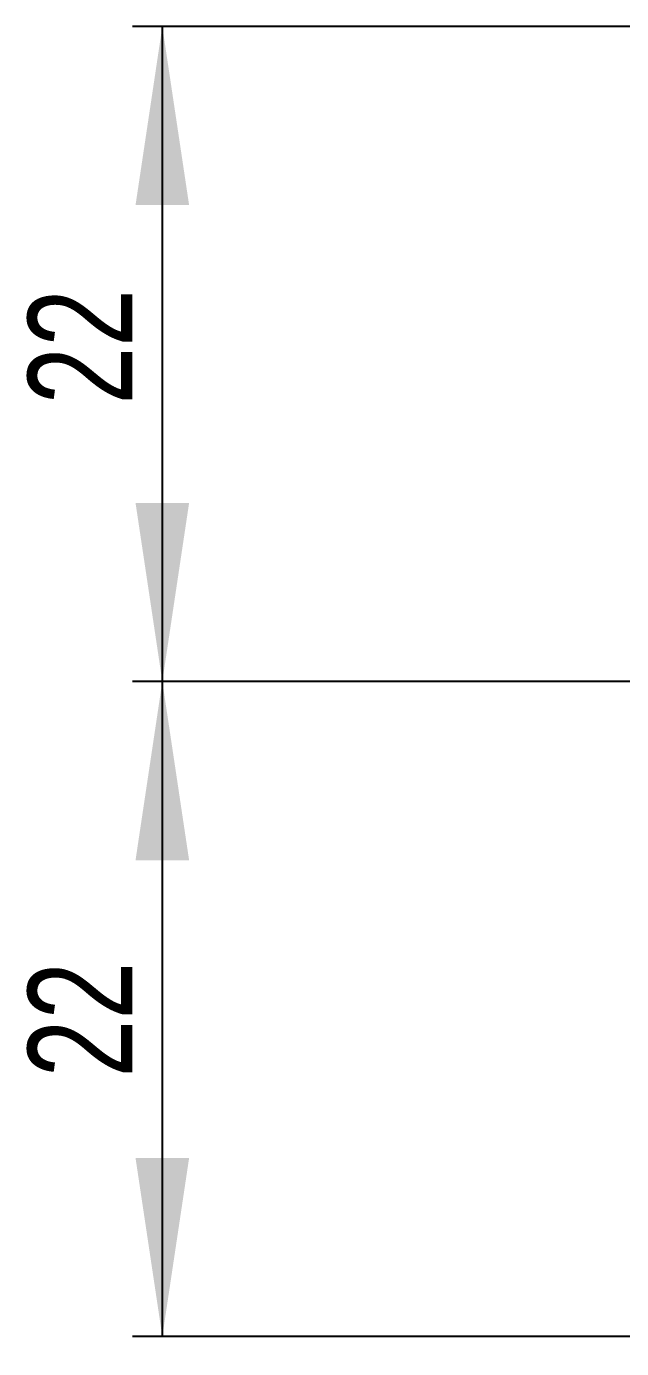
# Model space of a CAD drawing. Header units: millimetres. Extents: x 0 to 1188, y 0 to 841.
# Drawn here: x 606.44 to 626.43, y 351.74 to 396.14 of the extents above; entities that cross this region are included whole.
import ezdxf

# ---------------------------------------------------------------- set-up
doc = ezdxf.new("R2010")
doc.units = ezdxf.units.MM
doc.styles.add('SLDTEXTSTYLE3', font='ARIALN.TTF', dxfattribs={"width": 0.87})
doc.dimstyles.new('SLDDIMSTYLE2', dxfattribs={"dimtxt": 3.5, "dimasz": 6, "dimexe": 0, "dimexo": 0.0625, "dimgap": 0.875, "dimtad": 1, "dimrnd": 1e-09, "dimzin": 12, "dimdsep": 46, "dimtxsty": 'SLDTEXTSTYLE3', "dimsah": 1, "dimcen": 0.09, "dimadec": 0, "dimazin": 3, "dimtfac": 1, "dimtofl": 0, "dimtmove": 0, "dimatfit": 3, "dimfxl": 0, "dimfrac": 2, "dimtolj": 1, "dimtzin": 12, "dimarcsym": 0})
doc.dimstyles.new('SLDDIMSTYLE3', dxfattribs={"dimtxt": 3.5, "dimasz": 6, "dimexe": 0, "dimexo": 0.0625, "dimgap": 0.875, "dimtad": 1, "dimrnd": 1e-09, "dimzin": 12, "dimdsep": 46, "dimtxsty": 'SLDTEXTSTYLE3', "dimsah": 1, "dimcen": 0.09, "dimadec": 0, "dimazin": 3, "dimtfac": 1, "dimtmove": 0, "dimatfit": 0, "dimfxl": 0, "dimfrac": 2, "dimtolj": 1, "dimtzin": 12, "dimarcsym": 0})

# ---------------------------------------------------------------- blocks, each defined once
blk = doc.blocks.new('_D_47')
for p, q in [((627.6705101286666, 396.1442891782618), (610.0031587604708, 396.1442891782618)), ((611.0031587604708, 396.1442891782618), (611.0031587604708, 374.1444499411431)), ((626.9659200410766, 374.1444499411431), (610.0031587604708, 374.1444499411431))]:
    blk.add_line(p, q)
for points in [[(611.0031587604708, 396.1442891782618), (610.1031587604708, 390.1442891782618), (611.9031587604708, 390.1442891782618)], [(611.0031587604708, 374.1444499411431), (611.9031587604708, 380.1444499411431), (610.1031587604708, 380.1444499411431)]]:
    blk.add_solid(points)
at = {"insert": (606.4914215548537, 383.4440669971711), "char_height": 3.5, "attachment_point": 1, "rotation": 90.00000000000041, "style": 'SLDTEXTSTYLE3'}
blk.add_mtext('22', dxfattribs=at)
blk = doc.blocks.new('_D_48')
for p, q in [((626.9659200410766, 374.1444499411431), (610.0031587604708, 374.1444499411433)), ((611.0031587604708, 374.1444499411433), (611.0031587604706, 352.144289178262)), ((627.6705101286666, 352.1442891782618), (610.0031587604706, 352.144289178262))]:
    blk.add_line(p, q)
for points in [[(611.0031587604708, 374.1444499411433), (610.1031587604708, 368.1444499411433), (611.9031587604708, 368.1444499411433)], [(611.0031587604706, 352.144289178262), (611.9031587604705, 358.144289178262), (610.1031587604706, 358.144289178262)]]:
    blk.add_solid(points)
at = {"insert": (606.4914215548534, 360.8497577188598), "char_height": 3.5, "attachment_point": 1, "rotation": 89.9999999999999, "style": 'SLDTEXTSTYLE3'}
blk.add_mtext('22', dxfattribs=at)
blk = doc.blocks.new('_D_52')
for p, q in [((629.0031837604711, 373.1444499411423), (629.0031837604708, 324.6346435748287)), ((643.9189917765694, 373.1444499411438), (643.9189917765692, 324.6346435748287)), ((629.0031837604708, 325.6346435748287), (617.0031837604708, 325.6346435748287)), ((629.0031837604708, 325.6346435748287), (643.9189917765692, 325.6346435748287)), ((643.9189917765692, 325.6346435748287), (655.9189917765692, 325.6346435748287))]:
    blk.add_line(p, q)
for points in [[(629.0031837604708, 325.6346435748287), (623.0031837604708, 326.5346435748287), (623.0031837604708, 324.7346435748287)], [(643.9189917765692, 325.6346435748287), (649.9189917765692, 324.7346435748287), (649.9189917765692, 326.5346435748287)]]:
    blk.add_solid(points)
at = {"insert": (631.8044638146952, 330.1463807804458), "char_height": 3.5, "attachment_point": 1, "style": 'SLDTEXTSTYLE3'}
blk.add_mtext('14,92', dxfattribs=at)

msp = doc.modelspace()

# ---------------------------------------------------------------- dimensions: what is measured, and where the dimension line sits
for base, p1, p2, picture, middle in [((611.0031587604708, 374.1444499411431), (628.6705101286666, 396.1442891782618), (627.9659200410766, 374.1444499411431), '_D_47', (611.0031587604708, 385.6350507181014)), ((611.0031587604707, 352.144289178262), (627.9659200410766, 374.1444499411431), (628.6705101286666, 352.1442891782618), '_D_48', (611.0031587604708, 363.0407414397901))]:
    dim = msp.add_linear_dim(base=base, p1=p1, p2=p2, angle=90.0000000000002, dimstyle='SLDDIMSTYLE2')
    dim.commit()
    dim.dimension.update_dxf_attribs({"geometry": picture, "text_midpoint": middle, "dimtype": 160})
dim = msp.add_linear_dim(base=(643.9189917765692, 325.6346435748362), p1=(629.0031837604711, 374.1444499411423), p2=(643.9189917765694, 374.1444499411438), dimstyle='SLDDIMSTYLE3')
dim.commit()
dim.dimension.update_dxf_attribs({"geometry": '_D_52', "text_midpoint": (636.7367568379475, 325.6346435748362), "dimtype": 160})

doc.saveas('drawing.dxf')
